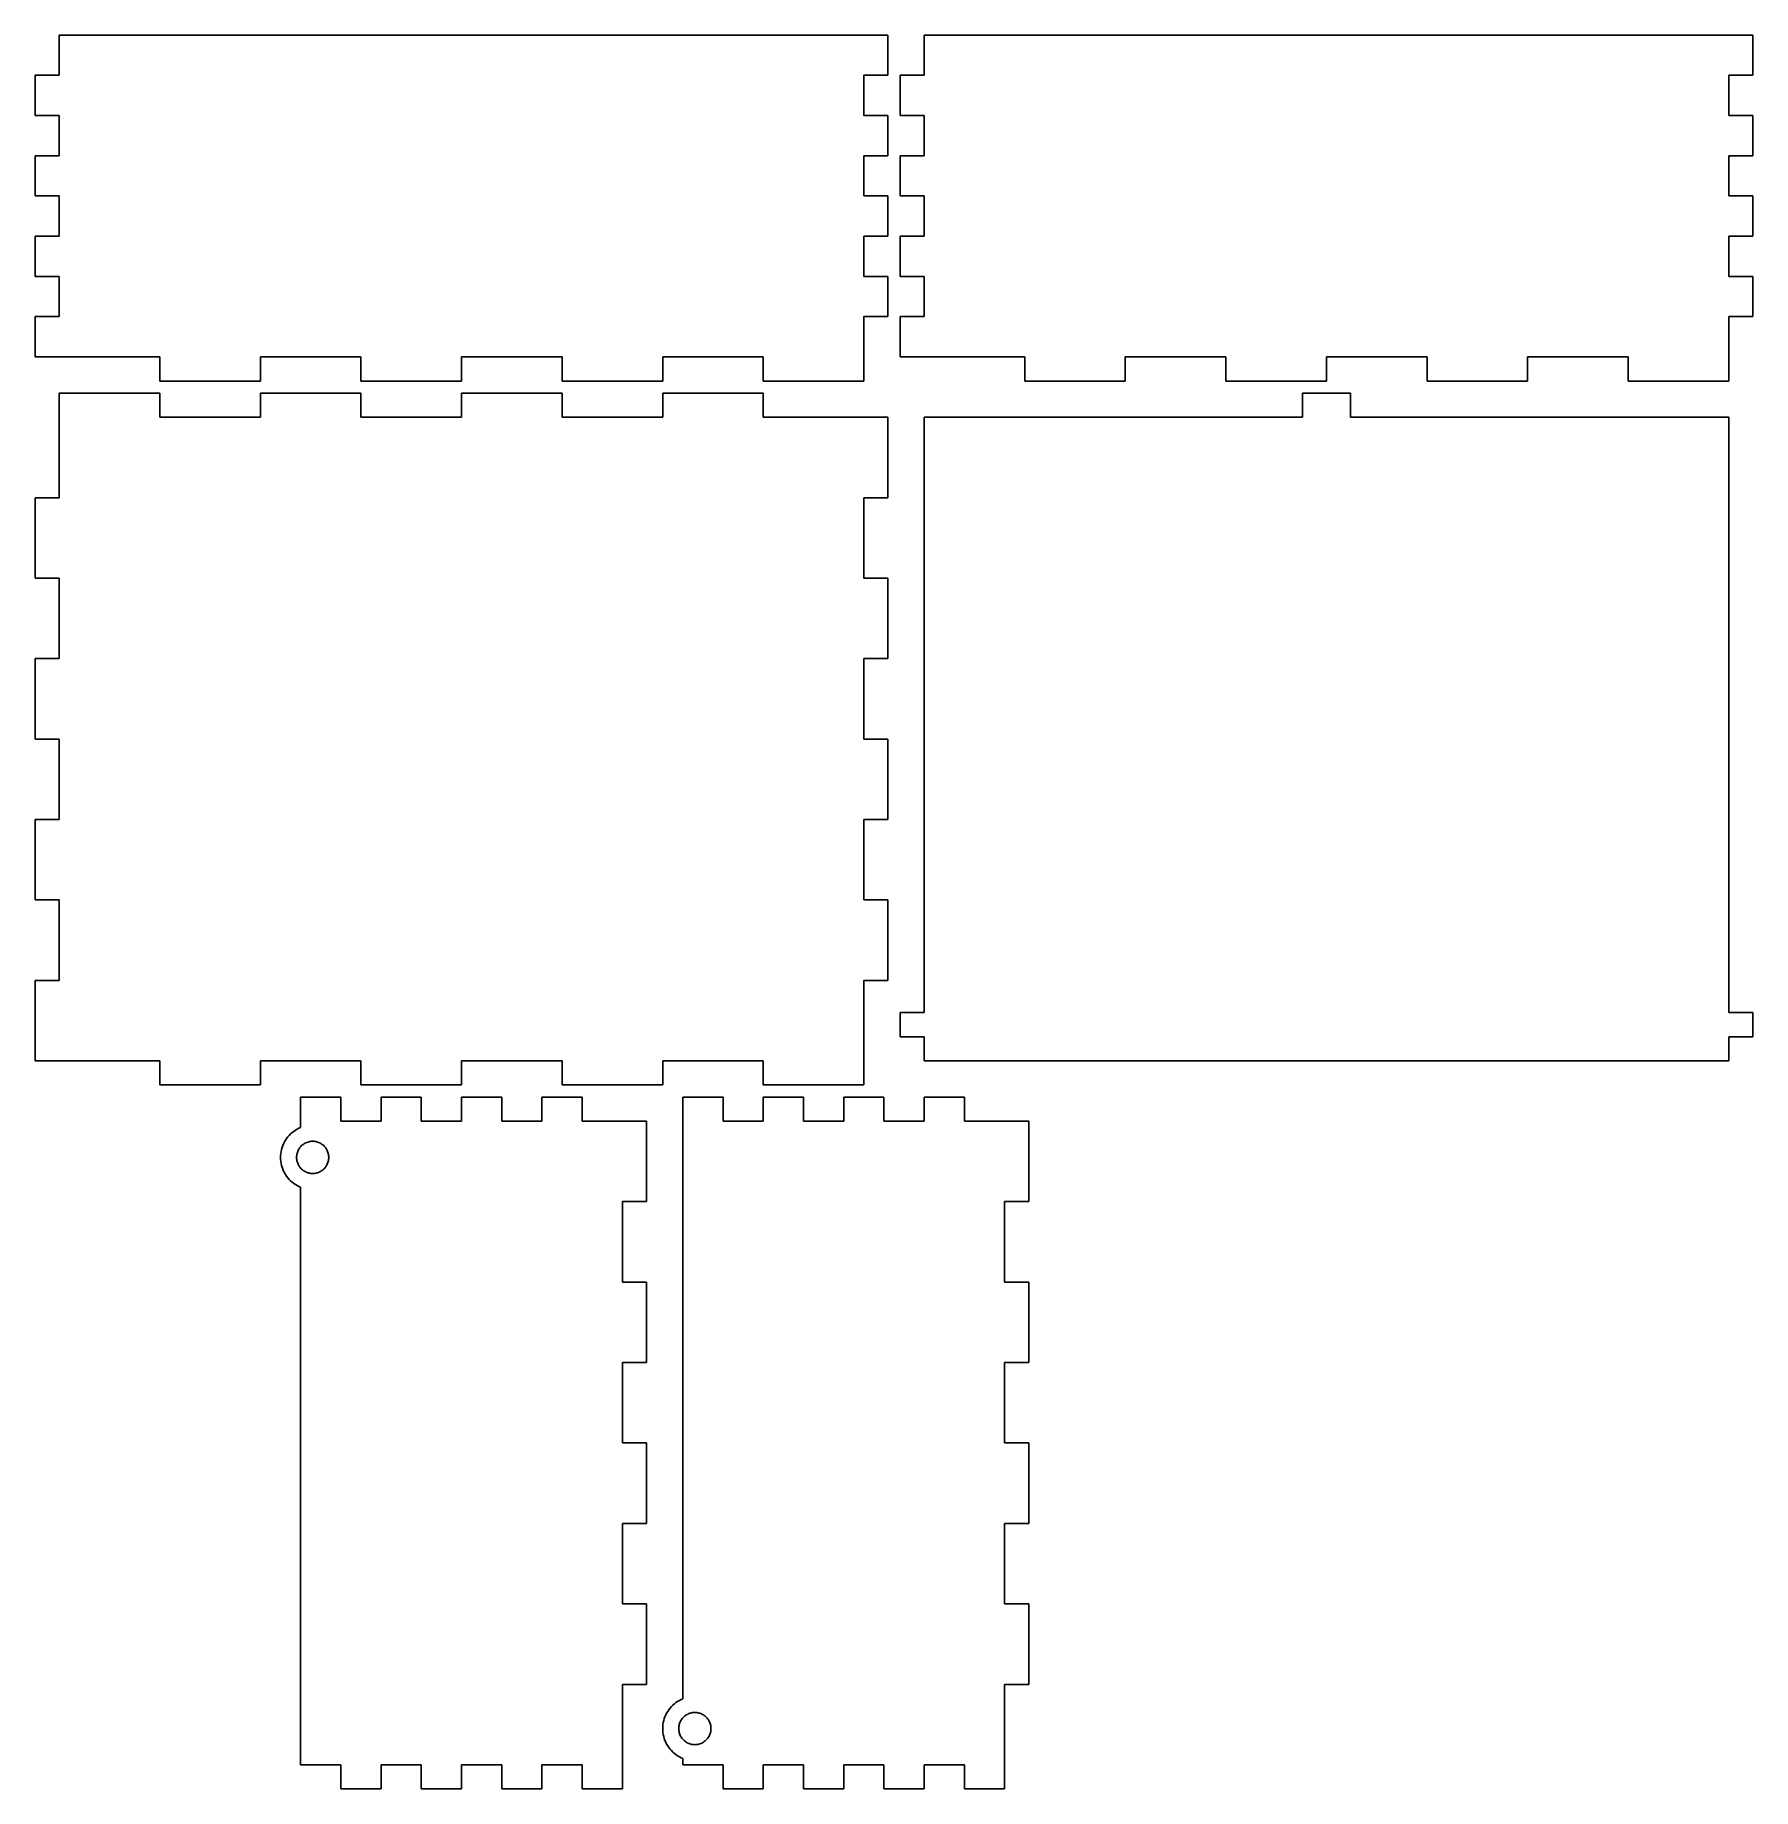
# Model space of a CAD drawing. Header units: metres. Extents: x -53 to 160, y -130 to 88.
import ezdxf

# ---------------------------------------------------------------- set-up
doc = ezdxf.new("R2010")
doc.units = ezdxf.units.M

msp = doc.modelspace()

# ---------------------------------------------------------------- linework, layer by layer
for p, q in [((53, 87.5), (-50, 87.5)), ((-50, 87.5), (-50, 82.5)), ((53, 82.5), (53, 87.5)), ((160.5, 87.5), (57.5, 87.5)), ((57.5, 87.5), (57.5, 82.5)), ((160.5, 82.5), (160.5, 87.5)), ((-50, 82.5), (-53, 82.5)), ((-53, 82.5), (-53, 77.5)), ((50, 77.5), (50, 82.5)), ((50, 82.5), (53, 82.5)), ((57.5, 82.5), (54.5, 82.5)), ((54.5, 82.5), (54.5, 77.5)), ((157.5, 77.5), (157.5, 82.5)), ((157.5, 82.5), (160.5, 82.5)), ((-53, 77.5), (-50, 77.5)), ((-50, 77.5), (-50, 72.5)), ((53, 77.5), (50, 77.5)), ((53, 72.5), (53, 77.5)), ((54.5, 77.5), (57.5, 77.5)), ((57.5, 77.5), (57.5, 72.5)), ((160.5, 77.5), (157.5, 77.5)), ((160.5, 72.5), (160.5, 77.5)), ((-50, 72.5), (-53, 72.5)), ((-53, 72.5), (-53, 67.5)), ((50, 67.5), (50, 72.5)), ((50, 72.5), (53, 72.5)), ((57.5, 72.5), (54.5, 72.5)), ((54.5, 72.5), (54.5, 67.5)), ((157.5, 67.5), (157.5, 72.5)), ((157.5, 72.5), (160.5, 72.5)), ((-53, 67.5), (-50, 67.5)), ((-50, 67.5), (-50, 62.5)), ((53, 67.5), (50, 67.5)), ((53, 62.5), (53, 67.5)), ((54.5, 67.5), (57.5, 67.5)), ((57.5, 67.5), (57.5, 62.5)), ((160.5, 67.5), (157.5, 67.5)), ((160.5, 62.5), (160.5, 67.5)), ((-50, 62.5), (-53, 62.5)), ((-53, 62.5), (-53, 57.5)), ((50, 57.5), (50, 62.5)), ((50, 62.5), (53, 62.5)), ((57.5, 62.5), (54.5, 62.5)), ((54.5, 62.5), (54.5, 57.5)), ((157.5, 57.5), (157.5, 62.5)), ((157.5, 62.5), (160.5, 62.5)), ((-53, 57.5), (-50, 57.5)), ((-50, 57.5), (-50, 52.5)), ((53, 57.5), (50, 57.5)), ((53, 52.5), (53, 57.5)), ((54.5, 57.5), (57.5, 57.5)), ((57.5, 57.5), (57.5, 52.5)), ((160.5, 57.5), (157.5, 57.5)), ((160.5, 52.5), (160.5, 57.5)), ((-50, 52.5), (-53, 52.5)), ((-53, 52.5), (-53, 47.5)), ((50, 44.5), (50, 52.5)), ((50, 52.5), (53, 52.5)), ((57.5, 52.5), (54.5, 52.5)), ((54.5, 52.5), (54.5, 47.5)), ((157.5, 44.5), (157.5, 52.5)), ((157.5, 52.5), (160.5, 52.5)), ((-53, 47.5), (-37.5, 47.5)), ((-37.5, 47.5), (-37.5, 44.5)), ((-25, 44.5), (-25, 47.5)), ((-25, 47.5), (-12.5, 47.5)), ((-12.5, 47.5), (-12.5, 44.5)), ((0, 44.5), (0, 47.5)), ((0, 47.5), (12.5, 47.5)), ((12.5, 47.5), (12.5, 44.5)), ((25, 44.5), (25, 47.5)), ((25, 47.5), (37.5, 47.5)), ((37.5, 47.5), (37.5, 44.5)), ((54.5, 47.5), (70, 47.5)), ((70, 47.5), (70, 44.5)), ((82.5, 44.5), (82.5, 47.5)), ((82.5, 47.5), (95, 47.5)), ((95, 47.5), (95, 44.5)), ((107.5, 44.5), (107.5, 47.5)), ((107.5, 47.5), (120, 47.5)), ((120, 47.5), (120, 44.5)), ((132.5, 44.5), (132.5, 47.5)), ((132.5, 47.5), (145, 47.5)), ((145, 47.5), (145, 44.5)), ((-37.5, 44.5), (-25, 44.5)), ((-12.5, 44.5), (0, 44.5)), ((12.5, 44.5), (25, 44.5)), ((37.5, 44.5), (50, 44.5)), ((70, 44.5), (82.5, 44.5)), ((95, 44.5), (107.5, 44.5)), ((120, 44.5), (132.5, 44.5)), ((145, 44.5), (157.5, 44.5)), ((-37.5, 43), (-50, 43)), ((-50, 43), (-50, 30)), ((-37.5, 40), (-37.5, 43)), ((-12.5, 43), (-25, 43)), ((-25, 43), (-25, 40)), ((-12.5, 40), (-12.5, 43)), ((12.5, 43), (0, 43)), ((0, 43), (0, 40)), ((12.5, 40), (12.5, 43)), ((37.5, 43), (25, 43)), ((25, 43), (25, 40)), ((37.5, 40), (37.5, 43)), ((110.5, 43), (104.5, 43)), ((104.5, 43), (104.5, 40)), ((110.5, 40), (110.5, 43)), ((-25, 40), (-37.5, 40)), ((0, 40), (-12.5, 40)), ((25, 40), (12.5, 40)), ((53, 40), (37.5, 40)), ((53, 30), (53, 40)), ((104.5, 40), (57.5, 40)), ((57.5, 40), (57.5, -34)), ((157.5, 40), (110.5, 40)), ((157.5, -34), (157.5, 40)), ((-50, 30), (-53, 30)), ((-53, 30), (-53, 20)), ((50, 20), (50, 30)), ((50, 30), (53, 30)), ((-53, 20), (-50, 20)), ((-50, 20), (-50, 10)), ((53, 20), (50, 20)), ((53, 10), (53, 20)), ((-50, 10), (-53, 10)), ((-53, 10), (-53, 0)), ((50, 0), (50, 10)), ((50, 10), (53, 10)), ((-53, 0), (-50, 0)), ((-50, 0), (-50, -10)), ((53, 0), (50, 0)), ((53, -10), (53, 0)), ((-50, -10), (-53, -10)), ((-53, -10), (-53, -20)), ((50, -20), (50, -10)), ((50, -10), (53, -10)), ((-53, -20), (-50, -20)), ((-50, -20), (-50, -30)), ((53, -20), (50, -20)), ((53, -30), (53, -20)), ((-50, -30), (-53, -30)), ((-53, -30), (-53, -40)), ((50, -43), (50, -30)), ((50, -30), (53, -30)), ((57.5, -34), (54.5, -34)), ((54.5, -34), (54.5, -37)), ((160.5, -34), (157.5, -34)), ((160.5, -37), (160.5, -34)), ((54.5, -37), (57.5, -37)), ((57.5, -37), (57.5, -40)), ((157.5, -37), (160.5, -37)), ((157.5, -40), (157.5, -37)), ((-53, -40), (-37.5, -40)), ((-37.5, -40), (-37.5, -43)), ((-25, -40), (-12.5, -40)), ((-25, -43), (-25, -40)), ((-12.5, -40), (-12.5, -43)), ((0, -43), (0, -40)), ((0, -40), (12.5, -40)), ((12.5, -40), (12.5, -43)), ((25, -43), (25, -40)), ((25, -40), (37.5, -40)), ((37.5, -40), (37.5, -43)), ((57.5, -40), (157.5, -40)), ((-37.5, -43), (-25, -43)), ((-12.5, -43), (0, -43)), ((12.5, -43), (25, -43)), ((37.5, -43), (50, -43)), ((-15, -44.5), (-20, -44.5)), ((-20, -44.5), (-20, -48.2928)), ((-15, -47.5), (-15, -44.5)), ((-5, -44.5), (-10, -44.5)), ((-10, -44.5), (-10, -47.5)), ((-5, -47.5), (-5, -44.5)), ((5, -44.5), (0, -44.5)), ((0, -44.5), (0, -47.5)), ((5, -47.5), (5, -44.5)), ((15, -44.5), (10, -44.5)), ((10, -44.5), (10, -47.5)), ((15, -47.5), (15, -44.5)), ((32.5, -44.5), (27.5, -44.5)), ((27.5, -44.5), (27.5, -119.293)), ((32.5, -47.5), (32.5, -44.5)), ((42.5, -44.5), (37.5, -44.5)), ((37.5, -44.5), (37.5, -47.5)), ((42.5, -47.5), (42.5, -44.5)), ((52.5, -44.5), (47.5, -44.5)), ((47.5, -44.5), (47.5, -47.5)), ((52.5, -47.5), (52.5, -44.5)), ((62.5, -44.5), (57.5, -44.5)), ((57.5, -44.5), (57.5, -47.5)), ((62.5, -47.5), (62.5, -44.5)), ((-10, -47.5), (-15, -47.5)), ((0, -47.5), (-5, -47.5)), ((10, -47.5), (5, -47.5)), ((23, -47.5), (15, -47.5)), ((23, -57.5), (23, -47.5)), ((37.5, -47.5), (32.5, -47.5)), ((47.5, -47.5), (42.5, -47.5)), ((57.5, -47.5), (52.5, -47.5)), ((70.5, -47.5), (62.5, -47.5)), ((70.5, -57.5), (70.5, -47.5)), ((-22.0052, -50.073), (-22.1193, -50.2969)), ((-21.8773, -49.8567), (-22.0052, -50.073)), ((-21.7361, -49.6489), (-21.8773, -49.8567)), ((-21.582, -49.4503), (-21.7361, -49.6489)), ((-21.4159, -49.2618), (-21.582, -49.4503)), ((-21.2382, -49.0841), (-21.4159, -49.2618)), ((-21.0497, -48.918), (-21.2382, -49.0841)), ((-20.8511, -48.7639), (-21.0497, -48.918)), ((-20.6433, -48.6227), (-20.8511, -48.7639)), ((-20.427, -48.4948), (-20.6433, -48.6227)), ((-20.2031, -48.3807), (-20.427, -48.4948)), ((-20, -48.2928), (-20.2031, -48.3807)), ((-19.2362, -50.1405), (-19.118, -50.0979)), ((-19.118, -50.0979), (-18.9974, -50.0628)), ((-18.9974, -50.0628), (-18.8748, -50.0354)), ((-18.8748, -50.0354), (-18.7507, -50.0158)), ((-18.7507, -50.0158), (-18.6256, -50.004)), ((-18.6256, -50.004), (-18.5, -50)), ((-18.5, -50), (-18.3744, -50.004)), ((-18.3744, -50.004), (-18.2493, -50.0158)), ((-18.2493, -50.0158), (-18.1252, -50.0354)), ((-18.1252, -50.0354), (-18.0026, -50.0628)), ((-18.0026, -50.0628), (-17.882, -50.0979)), ((-17.882, -50.0979), (-17.7637, -50.1405)), ((-22.4921, -51.7488), (-22.5, -52)), ((-22.5, -52), (-22.4921, -52.2512)), ((-22.4684, -51.4987), (-22.4921, -51.7488)), ((-22.4921, -52.2512), (-22.4684, -52.5013)), ((-22.4291, -51.2505), (-22.4684, -51.4987)), ((-22.3743, -51.0052), (-22.4291, -51.2505)), ((-22.3042, -50.7639), (-22.3743, -51.0052)), ((-22.2191, -50.5275), (-22.3042, -50.7639)), ((-22.1193, -50.2969), (-22.2191, -50.5275)), ((-20.5, -52), (-20.496, -51.8744)), ((-20.496, -52.1256), (-20.5, -52)), ((-20.496, -51.8744), (-20.4842, -51.7493)), ((-20.4842, -52.2507), (-20.496, -52.1256)), ((-20.4842, -51.7493), (-20.4646, -51.6252)), ((-20.4646, -52.3748), (-20.4842, -52.2507)), ((-20.4646, -51.6252), (-20.4372, -51.5026)), ((-20.4372, -51.5026), (-20.4021, -51.382)), ((-20.4021, -51.382), (-20.3595, -51.2638)), ((-20.3595, -51.2638), (-20.3096, -51.1485)), ((-20.3096, -51.1485), (-20.2526, -51.0365)), ((-20.2526, -51.0365), (-20.1886, -50.9284)), ((-20.1886, -50.9284), (-20.118, -50.8244)), ((-20.118, -50.8244), (-20.041, -50.7252)), ((-20.041, -50.7252), (-19.9579, -50.6309)), ((-19.9579, -50.6309), (-19.8691, -50.5421)), ((-19.8691, -50.5421), (-19.7748, -50.459)), ((-19.7748, -50.459), (-19.6756, -50.382)), ((-19.6756, -50.382), (-19.5716, -50.3114)), ((-19.5716, -50.3114), (-19.4635, -50.2474)), ((-19.4635, -50.2474), (-19.3515, -50.1904)), ((-19.3515, -50.1904), (-19.2362, -50.1405)), ((-17.7637, -50.1405), (-17.6484, -50.1904)), ((-17.6484, -50.1904), (-17.5365, -50.2474)), ((-17.5365, -50.2474), (-17.4283, -50.3114)), ((-17.4283, -50.3114), (-17.3244, -50.382)), ((-17.3244, -50.382), (-17.2251, -50.459)), ((-17.2251, -50.459), (-17.1309, -50.5421)), ((-17.1309, -50.5421), (-17.0421, -50.6309)), ((-17.0421, -50.6309), (-16.959, -50.7252)), ((-16.959, -50.7252), (-16.882, -50.8244)), ((-16.882, -50.8244), (-16.8113, -50.9284)), ((-16.8113, -50.9284), (-16.7474, -51.0365)), ((-16.7474, -51.0365), (-16.6903, -51.1485)), ((-16.6903, -51.1485), (-16.6404, -51.2638)), ((-16.6404, -51.2638), (-16.5979, -51.382)), ((-16.5979, -51.382), (-16.5628, -51.5026)), ((-16.5628, -51.5026), (-16.5354, -51.6252)), ((-16.5354, -51.6252), (-16.5158, -51.7493)), ((-16.5158, -52.2507), (-16.5354, -52.3748)), ((-16.5158, -51.7493), (-16.5039, -51.8744)), ((-16.5039, -52.1256), (-16.5158, -52.2507)), ((-16.5039, -51.8744), (-16.5, -52)), ((-16.5, -52), (-16.5039, -52.1256)), ((-22.4684, -52.5013), (-22.4291, -52.7495)), ((-22.4291, -52.7495), (-22.3743, -52.9948)), ((-22.3743, -52.9948), (-22.3042, -53.2361)), ((-22.3042, -53.2361), (-22.2191, -53.4725)), ((-22.2191, -53.4725), (-22.1193, -53.7031)), ((-22.1193, -53.7031), (-22.0052, -53.927)), ((-22.0052, -53.927), (-21.8773, -54.1433)), ((-21.8773, -54.1433), (-21.7361, -54.3512)), ((-21.7361, -54.3512), (-21.582, -54.5497)), ((-20.4372, -52.4974), (-20.4646, -52.3748)), ((-20.4021, -52.618), (-20.4372, -52.4974)), ((-20.3595, -52.7363), (-20.4021, -52.618)), ((-20.3096, -52.8516), (-20.3595, -52.7363)), ((-20.2526, -52.9635), (-20.3096, -52.8516)), ((-20.1886, -53.0717), (-20.2526, -52.9635)), ((-20.118, -53.1756), (-20.1886, -53.0717)), ((-20.041, -53.2749), (-20.118, -53.1756)), ((-19.9579, -53.3691), (-20.041, -53.2749)), ((-19.8691, -53.4579), (-19.9579, -53.3691)), ((-19.7748, -53.541), (-19.8691, -53.4579)), ((-19.6756, -53.618), (-19.7748, -53.541)), ((-19.5716, -53.6887), (-19.6756, -53.618)), ((-19.4635, -53.7526), (-19.5716, -53.6887)), ((-19.3515, -53.8097), (-19.4635, -53.7526)), ((-19.2362, -53.8596), (-19.3515, -53.8097)), ((-19.118, -53.9021), (-19.2362, -53.8596)), ((-18.9974, -53.9372), (-19.118, -53.9021)), ((-18.8748, -53.9646), (-18.9974, -53.9372)), ((-18.7507, -53.9842), (-18.8748, -53.9646)), ((-18.6256, -53.9961), (-18.7507, -53.9842)), ((-18.5, -54), (-18.6256, -53.9961)), ((-18.3744, -53.9961), (-18.5, -54)), ((-18.2493, -53.9842), (-18.3744, -53.9961)), ((-18.1252, -53.9646), (-18.2493, -53.9842)), ((-18.0026, -53.9372), (-18.1252, -53.9646)), ((-17.882, -53.9021), (-18.0026, -53.9372)), ((-17.7637, -53.8596), (-17.882, -53.9021)), ((-17.6484, -53.8097), (-17.7637, -53.8596)), ((-17.5365, -53.7526), (-17.6484, -53.8097)), ((-17.4283, -53.6887), (-17.5365, -53.7526)), ((-17.3244, -53.618), (-17.4283, -53.6887)), ((-17.2251, -53.541), (-17.3244, -53.618)), ((-17.1309, -53.4579), (-17.2251, -53.541)), ((-17.0421, -53.3691), (-17.1309, -53.4579)), ((-16.959, -53.2749), (-17.0421, -53.3691)), ((-16.882, -53.1756), (-16.959, -53.2749)), ((-16.8113, -53.0717), (-16.882, -53.1756)), ((-16.7474, -52.9635), (-16.8113, -53.0717)), ((-16.6903, -52.8516), (-16.7474, -52.9635)), ((-16.6404, -52.7363), (-16.6903, -52.8516)), ((-16.5979, -52.618), (-16.6404, -52.7363)), ((-16.5628, -52.4974), (-16.5979, -52.618)), ((-16.5354, -52.3748), (-16.5628, -52.4974)), ((-21.582, -54.5497), (-21.4159, -54.7382)), ((-21.4159, -54.7382), (-21.2382, -54.9159)), ((-21.2382, -54.9159), (-21.0497, -55.0821)), ((-21.0497, -55.0821), (-20.8511, -55.2361)), ((-20.8511, -55.2361), (-20.6433, -55.3773)), ((-20.6433, -55.3773), (-20.427, -55.5052)), ((-20.427, -55.5052), (-20.2031, -55.6193)), ((-20.2031, -55.6193), (-20, -55.7072)), ((-20, -55.7072), (-20, -127.5)), ((20, -67.5), (20, -57.5)), ((20, -57.5), (23, -57.5)), ((67.5, -67.5), (67.5, -57.5)), ((67.5, -57.5), (70.5, -57.5)), ((23, -67.5), (20, -67.5)), ((23, -77.5), (23, -67.5)), ((70.5, -67.5), (67.5, -67.5)), ((70.5, -77.5), (70.5, -67.5)), ((20, -87.5), (20, -77.5)), ((20, -77.5), (23, -77.5)), ((67.5, -87.5), (67.5, -77.5)), ((67.5, -77.5), (70.5, -77.5)), ((23, -87.5), (20, -87.5)), ((23, -97.5), (23, -87.5)), ((70.5, -87.5), (67.5, -87.5)), ((70.5, -97.5), (70.5, -87.5)), ((20, -107.5), (20, -97.5)), ((20, -97.5), (23, -97.5)), ((67.5, -107.5), (67.5, -97.5)), ((67.5, -97.5), (70.5, -97.5)), ((23, -107.5), (20, -107.5)), ((23, -117.5), (23, -107.5)), ((70.5, -107.5), (67.5, -107.5)), ((70.5, -117.5), (70.5, -107.5)), ((20, -130.5), (20, -117.5)), ((20, -117.5), (23, -117.5)), ((67.5, -130.5), (67.5, -117.5)), ((67.5, -117.5), (70.5, -117.5)), ((26.6488, -119.764), (26.4503, -119.918)), ((26.8567, -119.623), (26.6488, -119.764)), ((27.073, -119.495), (26.8567, -119.623)), ((27.2969, -119.381), (27.073, -119.495)), ((27.5, -119.293), (27.2969, -119.381)), ((25.1257, -122.005), (25.0708, -122.25)), ((25.1958, -121.764), (25.1257, -122.005)), ((25.2809, -121.527), (25.1958, -121.764)), ((25.3807, -121.297), (25.2809, -121.527)), ((25.4948, -121.073), (25.3807, -121.297)), ((25.6227, -120.857), (25.4948, -121.073)), ((25.7639, -120.649), (25.6227, -120.857)), ((25.9179, -120.45), (25.7639, -120.649)), ((26.0841, -120.262), (25.9179, -120.45)), ((26.2618, -120.084), (26.0841, -120.262)), ((26.4503, -119.918), (26.2618, -120.084)), ((27.1903, -122.148), (27.2474, -122.036)), ((27.2474, -122.036), (27.3113, -121.928)), ((27.3113, -121.928), (27.382, -121.824)), ((27.382, -121.824), (27.459, -121.725)), ((27.459, -121.725), (27.5421, -121.631)), ((27.5421, -121.631), (27.6309, -121.542)), ((27.6309, -121.542), (27.7251, -121.459)), ((27.7251, -121.459), (27.8244, -121.382)), ((27.8244, -121.382), (27.9283, -121.311)), ((27.9283, -121.311), (28.0365, -121.247)), ((28.0365, -121.247), (28.1484, -121.19)), ((28.1484, -121.19), (28.2637, -121.14)), ((28.2637, -121.14), (28.382, -121.098)), ((28.382, -121.098), (28.5026, -121.063)), ((28.5026, -121.063), (28.6252, -121.035)), ((28.6252, -121.035), (28.7493, -121.016)), ((28.7493, -121.016), (28.8744, -121.004)), ((28.8744, -121.004), (29, -121)), ((29, -121), (29.1256, -121.004)), ((29.1256, -121.004), (29.2507, -121.016)), ((29.2507, -121.016), (29.3748, -121.035)), ((29.3748, -121.035), (29.4974, -121.063)), ((29.4974, -121.063), (29.618, -121.098)), ((29.618, -121.098), (29.7362, -121.14)), ((29.7362, -121.14), (29.8515, -121.19)), ((29.8515, -121.19), (29.9635, -121.247)), ((29.9635, -121.247), (30.0716, -121.311)), ((30.0716, -121.311), (30.1756, -121.382)), ((30.1756, -121.382), (30.2748, -121.459)), ((30.2748, -121.459), (30.3691, -121.542)), ((30.3691, -121.542), (30.4579, -121.631)), ((30.4579, -121.631), (30.541, -121.725)), ((30.541, -121.725), (30.618, -121.824)), ((30.618, -121.824), (30.6886, -121.928)), ((30.6886, -121.928), (30.7526, -122.036)), ((30.7526, -122.036), (30.8096, -122.148)), ((25.0079, -122.749), (25, -123)), ((25, -123), (25.0079, -123.251)), ((25.0315, -122.499), (25.0079, -122.749)), ((25.0079, -123.251), (25.0315, -123.501)), ((25.0708, -122.25), (25.0315, -122.499)), ((25.0315, -123.501), (25.0708, -123.75)), ((25.0708, -123.75), (25.1257, -123.995)), ((25.1257, -123.995), (25.1958, -124.236)), ((25.1958, -124.236), (25.2809, -124.472)), ((27, -123), (27.0039, -122.874)), ((27.0039, -123.126), (27, -123)), ((27.0039, -122.874), (27.0158, -122.749)), ((27.0158, -123.251), (27.0039, -123.126)), ((27.0158, -122.749), (27.0354, -122.625)), ((27.0354, -123.375), (27.0158, -123.251)), ((27.0354, -122.625), (27.0628, -122.503)), ((27.0628, -123.497), (27.0354, -123.375)), ((27.0628, -122.503), (27.0979, -122.382)), ((27.0979, -123.618), (27.0628, -123.497)), ((27.0979, -122.382), (27.1404, -122.264)), ((27.1404, -123.736), (27.0979, -123.618)), ((27.1404, -122.264), (27.1903, -122.148)), ((27.1903, -123.852), (27.1404, -123.736)), ((27.2474, -123.964), (27.1903, -123.852)), ((27.3113, -124.072), (27.2474, -123.964)), ((27.382, -124.176), (27.3113, -124.072)), ((27.459, -124.275), (27.382, -124.176)), ((30.618, -124.176), (30.541, -124.275)), ((30.6886, -124.072), (30.618, -124.176)), ((30.7526, -123.964), (30.6886, -124.072)), ((30.8096, -123.852), (30.7526, -123.964)), ((30.8096, -122.148), (30.8595, -122.264)), ((30.8595, -123.736), (30.8096, -123.852)), ((30.8595, -122.264), (30.9021, -122.382)), ((30.9021, -123.618), (30.8595, -123.736)), ((30.9021, -122.382), (30.9372, -122.503)), ((30.9372, -123.497), (30.9021, -123.618)), ((30.9372, -122.503), (30.9646, -122.625)), ((30.9646, -123.375), (30.9372, -123.497)), ((30.9646, -122.625), (30.9842, -122.749)), ((30.9842, -123.251), (30.9646, -123.375)), ((30.9842, -122.749), (30.996, -122.874)), ((30.996, -123.126), (30.9842, -123.251)), ((30.996, -122.874), (31, -123)), ((31, -123), (30.996, -123.126)), ((25.2809, -124.472), (25.3807, -124.703)), ((25.3807, -124.703), (25.4948, -124.927)), ((25.4948, -124.927), (25.6227, -125.143)), ((25.6227, -125.143), (25.7639, -125.351)), ((25.7639, -125.351), (25.9179, -125.55)), ((25.9179, -125.55), (26.0841, -125.738)), ((26.0841, -125.738), (26.2618, -125.916)), ((26.2618, -125.916), (26.4503, -126.082)), ((26.4503, -126.082), (26.6488, -126.236)), ((26.6488, -126.236), (26.8567, -126.377)), ((26.8567, -126.377), (27.073, -126.505)), ((27.5421, -124.369), (27.459, -124.275)), ((27.6309, -124.458), (27.5421, -124.369)), ((27.7251, -124.541), (27.6309, -124.458)), ((27.8244, -124.618), (27.7251, -124.541)), ((27.9283, -124.689), (27.8244, -124.618)), ((28.0365, -124.753), (27.9283, -124.689)), ((28.1484, -124.81), (28.0365, -124.753)), ((28.2637, -124.86), (28.1484, -124.81)), ((28.382, -124.902), (28.2637, -124.86)), ((28.5026, -124.937), (28.382, -124.902)), ((28.6252, -124.965), (28.5026, -124.937)), ((28.7493, -124.984), (28.6252, -124.965)), ((28.8744, -124.996), (28.7493, -124.984)), ((29, -125), (28.8744, -124.996)), ((29.1256, -124.996), (29, -125)), ((29.2507, -124.984), (29.1256, -124.996)), ((29.3748, -124.965), (29.2507, -124.984)), ((29.4974, -124.937), (29.3748, -124.965)), ((29.618, -124.902), (29.4974, -124.937)), ((29.7362, -124.86), (29.618, -124.902)), ((29.8515, -124.81), (29.7362, -124.86)), ((29.9635, -124.753), (29.8515, -124.81)), ((30.0716, -124.689), (29.9635, -124.753)), ((30.1756, -124.618), (30.0716, -124.689)), ((30.2748, -124.541), (30.1756, -124.618)), ((30.3691, -124.458), (30.2748, -124.541)), ((30.4579, -124.369), (30.3691, -124.458)), ((30.541, -124.275), (30.4579, -124.369)), ((-20, -127.5), (-15, -127.5)), ((-15, -127.5), (-15, -130.5)), ((-10, -127.5), (-5, -127.5)), ((-10, -130.5), (-10, -127.5)), ((-5, -127.5), (-5, -130.5)), ((0, -130.5), (0, -127.5)), ((0, -127.5), (5, -127.5)), ((5, -127.5), (5, -130.5)), ((10, -130.5), (10, -127.5)), ((10, -127.5), (15, -127.5)), ((15, -127.5), (15, -130.5)), ((27.073, -126.505), (27.2969, -126.619)), ((27.2969, -126.619), (27.5, -126.707)), ((27.5, -126.707), (27.5, -127.5)), ((27.5, -127.5), (32.5, -127.5)), ((32.5, -127.5), (32.5, -130.5)), ((37.5, -127.5), (42.5, -127.5)), ((37.5, -130.5), (37.5, -127.5)), ((42.5, -127.5), (42.5, -130.5)), ((47.5, -130.5), (47.5, -127.5)), ((47.5, -127.5), (52.5, -127.5)), ((52.5, -127.5), (52.5, -130.5)), ((57.5, -130.5), (57.5, -127.5)), ((57.5, -127.5), (62.5, -127.5)), ((62.5, -127.5), (62.5, -130.5)), ((-15, -130.5), (-10, -130.5)), ((-5, -130.5), (0, -130.5)), ((5, -130.5), (10, -130.5)), ((15, -130.5), (20, -130.5)), ((32.5, -130.5), (37.5, -130.5)), ((42.5, -130.5), (47.5, -130.5)), ((52.5, -130.5), (57.5, -130.5)), ((62.5, -130.5), (67.5, -130.5))]:
    msp.add_line(p, q)

doc.saveas('drawing.dxf')
